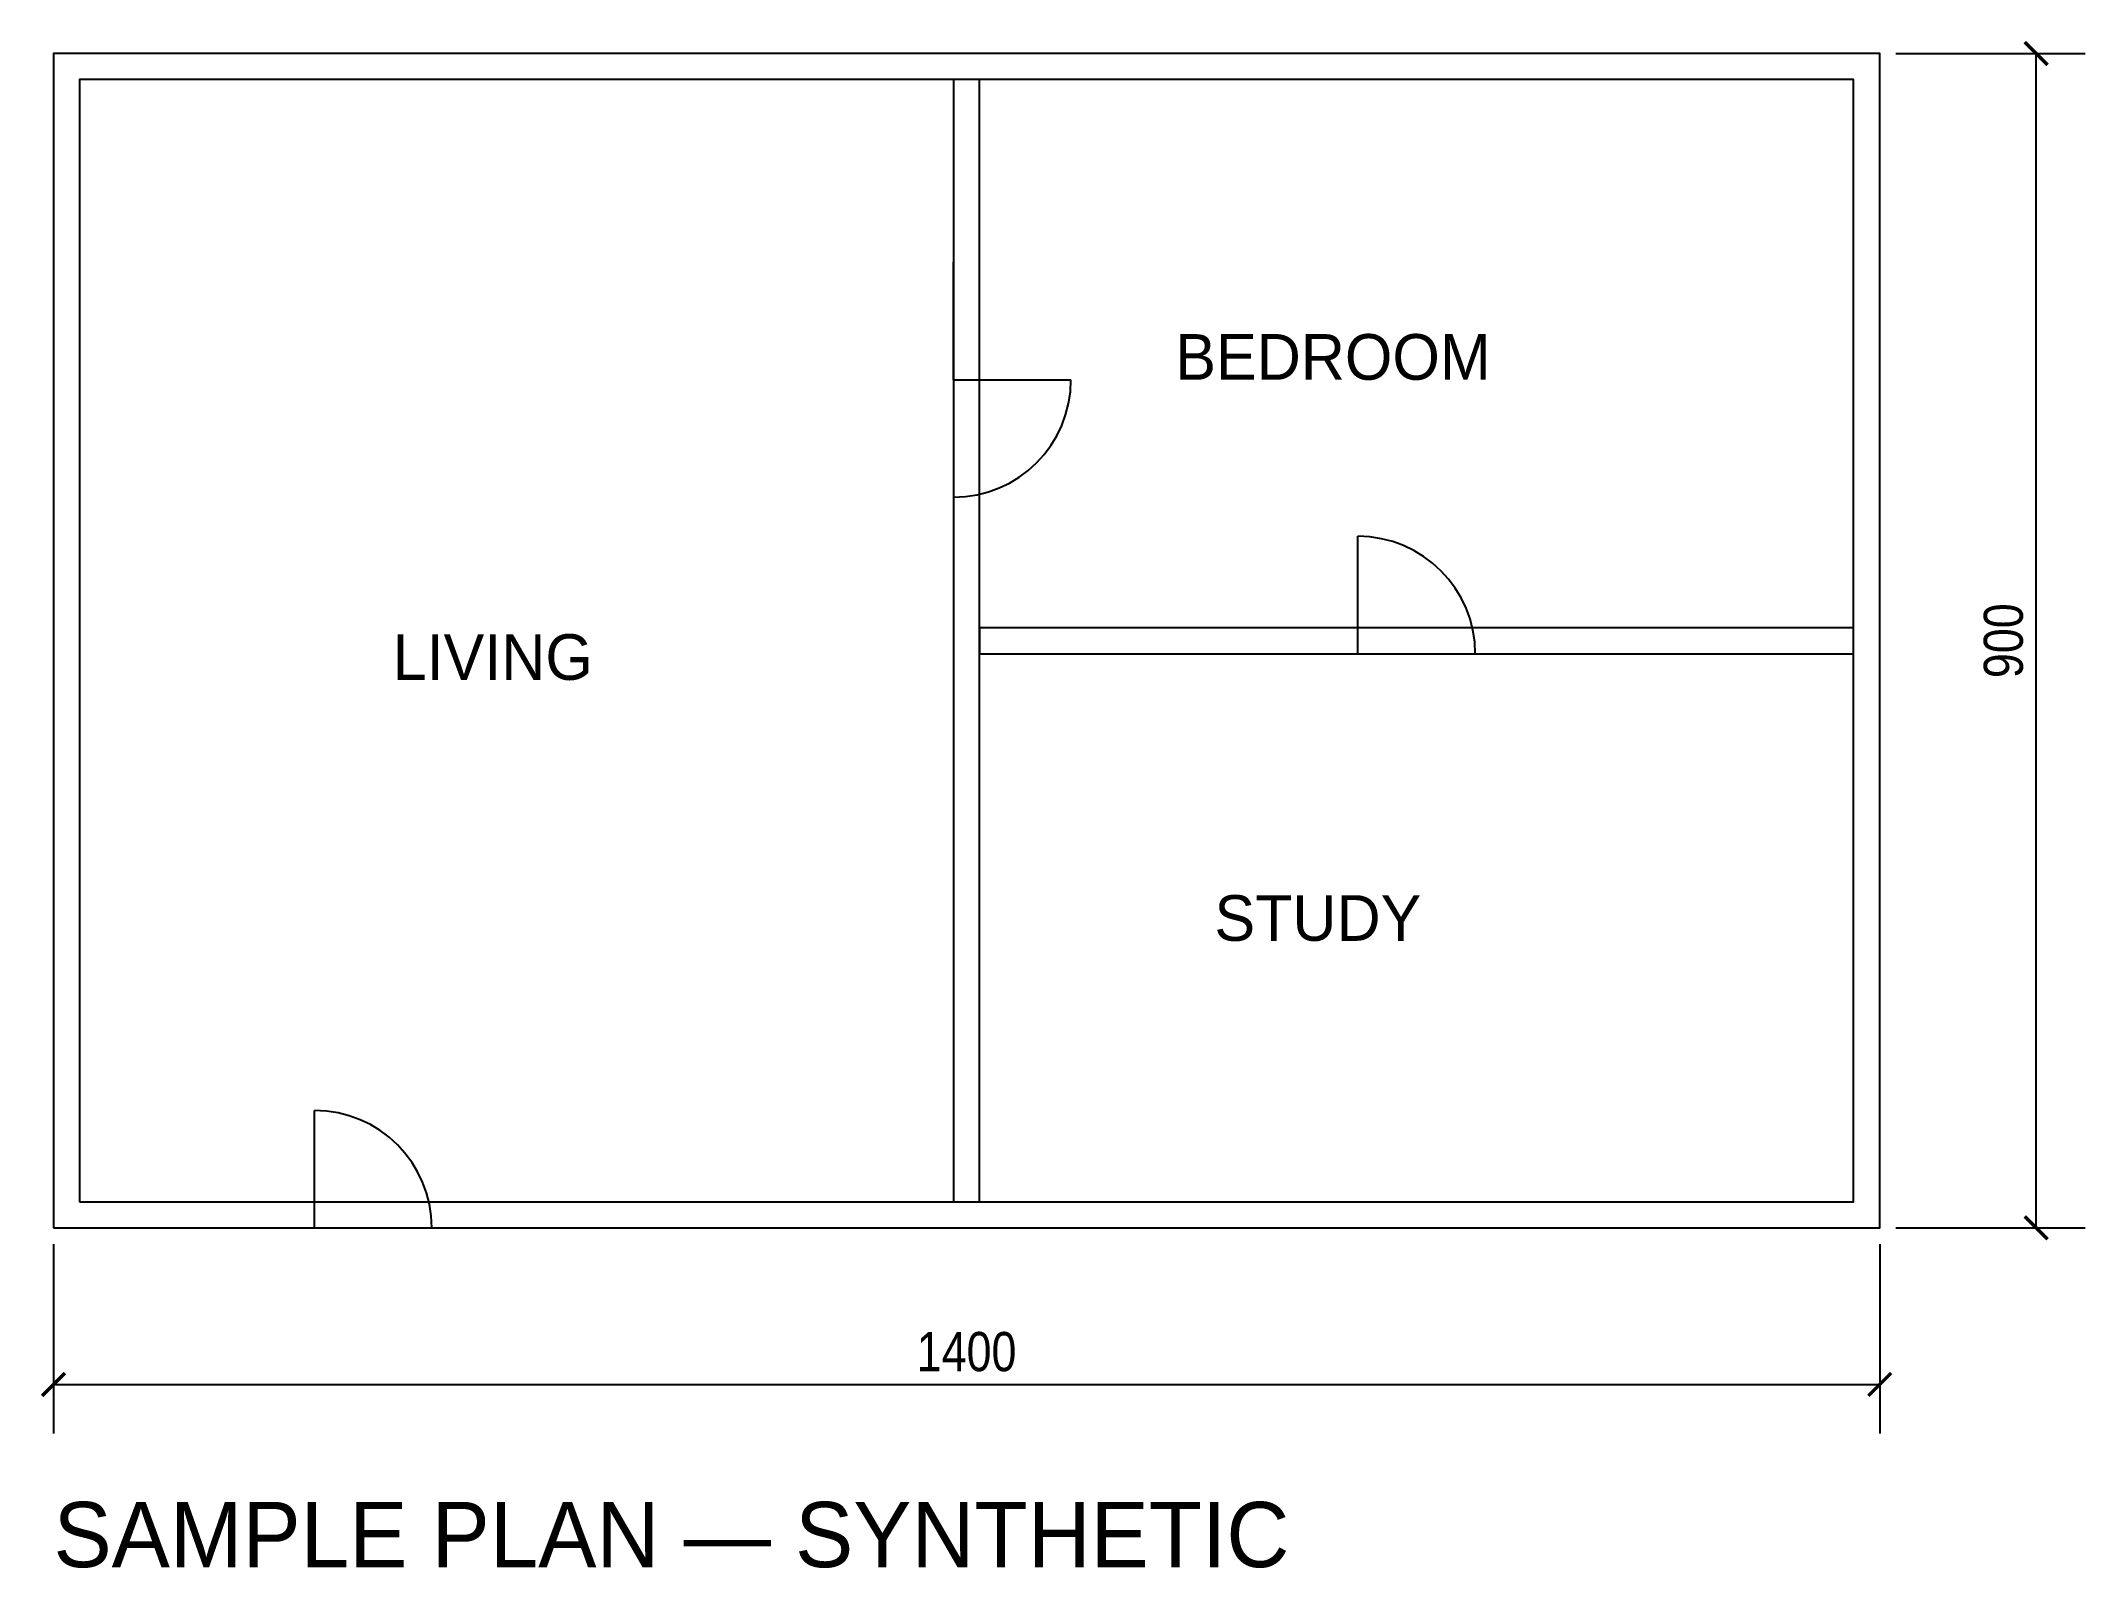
# Model space of a CAD drawing. Header units: metres. Extents: x -0.1 to 15.6, y -2.6 to 9.1.
import ezdxf

# ---------------------------------------------------------------- set-up
doc = ezdxf.new("R2010")
doc.units = ezdxf.units.M
for name, color, linetype in [('DIMS', 1, 'Continuous'), ('DOORS', 3, 'Continuous'), ('TEXT', 2, 'Continuous'), ('WALLS', 7, 'Continuous'), ('WINDOWS', 5, 'Continuous')]:
    doc.layers.add(name, color=color, linetype=linetype)
doc.styles.add('OpenSansCondensed-Light', font='OpenSansCondensed-Light.ttf')
doc.dimstyles.new('EZDXF', dxfattribs={"dimtxt": 0.25, "dimasz": 0.175, "dimexe": 0.375, "dimexo": 0.125, "dimgap": 0.1, "dimtad": 1, "dimlfac": 100, "dimzin": 12, "dimdsep": 46, "dimtxsty": 'OpenSansCondensed-Light', "dimblk": 'ARCHTICK', "dimcen": 2.5, "dimazin": 3, "dimtfac": 0.5, "dimtmove": 2, "dimatfit": 3})

# ---------------------------------------------------------------- blocks, each defined once
blk = doc.blocks.new('_ARCHTICK')
at = {"color": 0, "linetype": 'BYBLOCK', "const_width": 0.15}
blk.add_lwpolyline([(-0.5, -0.5), (0.5, 0.5)], dxfattribs=at)

msp = doc.modelspace()

# ---------------------------------------------------------------- linework, layer by layer
at = {"layer": 'DOORS'}
for p, q in [((6.9, 6.5), (6.9, 7.4)), ((6.9, 6.5), (7.8, 6.5)), ((10, 4.4), (10, 5.3)), ((10, 4.4), (10.9, 4.4)), ((2, 0), (2, 0.9)), ((2, 0), (2.9, 0))]:
    msp.add_line(p, q, dxfattribs=at)
for centre, start, end in [((6.9, 6.5), 270, 360), ((10, 4.4), 0, 90), ((2, 0), 0, 90)]:
    msp.add_arc(centre, 0.9, start, end, dxfattribs=at)
at = {"layer": 'WALLS'}
for points in [[(0, 0), (14, 0), (14, 9), (0, 9)], [(0.2, 0.2), (13.8, 0.2), (13.8, 8.8), (0.2, 8.8)], [(6.9, 0.2), (7.1, 0.2), (7.1, 8.8), (6.9, 8.8)], [(7.1, 4.4), (13.8, 4.4), (13.8, 4.6), (7.1, 4.6)]]:
    msp.add_lwpolyline(points, close=True, dxfattribs=at)
at = {"layer": 'WINDOWS'}
for p, q in [((13.8, 6), (13.8, 7.4)), ((14, 6), (14, 7.4)), ((13.8, 1.5), (13.8, 2.9)), ((14, 1.5), (14, 2.9)), ((3, 0.2), (4.6, 0.2)), ((10, 0.2), (11.6, 0.2)), ((3, 0), (4.6, 0)), ((10, 0), (11.6, 0))]:
    msp.add_line(p, q, dxfattribs=at)

# ---------------------------------------------------------------- texts
at = {"layer": 'TEXT'}
for s, height, p in [('BEDROOM', 0.35, (8.6, 6.5)), ('LIVING', 0.35, (2.6, 4.2)), ('STUDY', 0.35, (8.9, 2.2)), ('SAMPLE PLAN — SYNTHETIC', 0.5, (0, -2.6))]:
    msp.add_text(s, height=height, dxfattribs=at).set_placement(p)

# ---------------------------------------------------------------- dimensions: what is measured, and where the dimension line sits
at = {"layer": 'DIMS'}
msp.add_linear_dim(base=(15.2, 0), p1=(14, 0), p2=(14, 9), angle=90, dimstyle='EZDXF', override={"dimtxt": 0.3}, dxfattribs=at).render()
msp.add_linear_dim(base=(0, -1.2), p1=(0, 0), p2=(14, 0), dimstyle='EZDXF', override={"dimtxt": 0.3}, dxfattribs=at).render()

doc.saveas('drawing.dxf')
